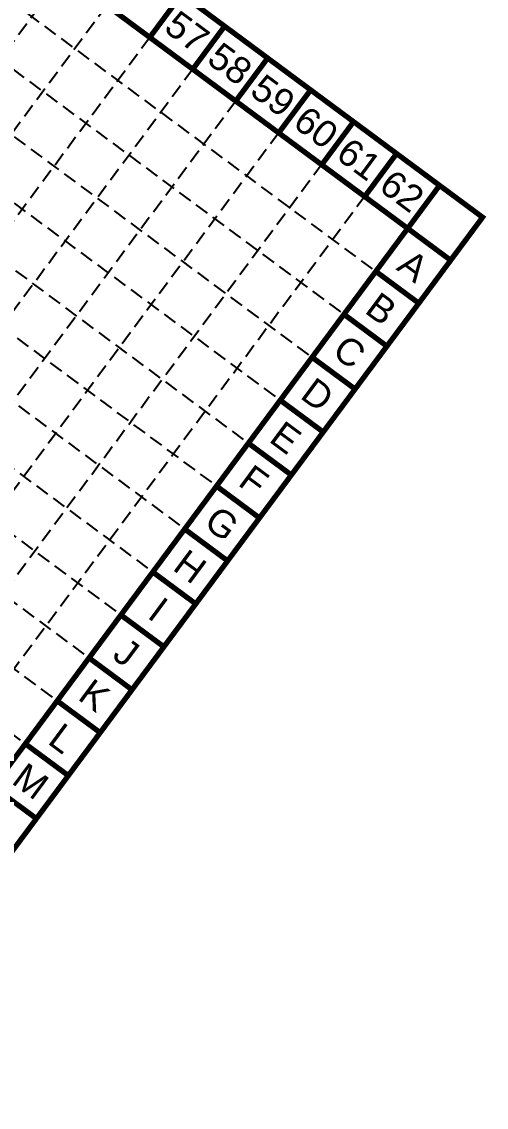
# Model space of a CAD drawing. Header units: feet. Extents: x 2260 to 6199, y 3666 to 7344.
# Drawn here: x 5745 to 6199, y 4479 to 5540 of the extents above; entities that cross this region are included whole.
import ezdxf
from ezdxf.enums import TextEntityAlignment as Align

# ---------------------------------------------------------------- set-up
doc = ezdxf.new("R2010")
doc.units = ezdxf.units.FT
doc.header["$LTSCALE"] = 40
doc.header["$MEASUREMENT"] = 0
doc.linetypes.add('HIDDEN', pattern=[0.375, 0.25, -0.125])
doc.layers.add('BASE', color=7, linetype='CONTINUOUS')
doc.layers.add('GRID', color=254, linetype='HIDDEN')
doc.styles.get("Standard").update_dxf_attribs({"font": 'ARIAL.TTF'})

msp = doc.modelspace()

# ---------------------------------------------------------------- linework, layer by layer
at = {"layer": 'BASE', "color": 9}
msp.add_line((6122, 5337.6), (4939.6, 3742.6), dxfattribs=at)
at = {"layer": 'BASE', "const_width": 5.22}
for points in [[(2264.1, 5660.9), (4950.4, 3669.5), (6195.1, 5348.5), (3508.7, 7339.9)], [(2337.1, 5671.7), (4939.6, 3742.6), (6122, 5337.6), (3519.5, 7266.8)]]:
    msp.add_lwpolyline(points, close=True, dxfattribs=at)
for points in [[(5870.1, 5524.3), (5901.2, 5566.3)], [(5912.1, 5493.2), (5943.2, 5535.2)], [(5954.1, 5462.1), (5985.2, 5504)], [(5996, 5431), (6027.2, 5472.9)], [(6038, 5399.8), (6069.1, 5441.8)], [(6080, 5368.7), (6111.1, 5410.7)], [(6122, 5337.6), (6153.1, 5379.6)], [(6163.9, 5306.5), (6195.1, 5348.5)], [(6163.9, 5306.5), (6122, 5337.6)], [(6132.8, 5264.5), (6090.9, 5295.6)], [(6101.7, 5222.5), (6059.7, 5253.7)], [(6070.6, 5180.6), (6028.6, 5211.7)], [(6039.5, 5138.6), (5997.5, 5169.7)], [(6008.4, 5096.6), (5966.4, 5127.7)], [(5977.3, 5054.6), (5935.3, 5085.8)], [(5946.1, 5012.7), (5904.2, 5043.8)], [(5915, 4970.7), (5873, 5001.8)], [(5883.9, 4928.7), (5841.9, 4959.8)], [(5852.8, 4886.7), (5810.8, 4917.9)], [(5821.7, 4844.8), (5779.7, 4875.9)], [(5790.6, 4802.8), (5748.6, 4833.9)], [(5759.4, 4760.8), (5717.5, 4791.9)]]:
    msp.add_lwpolyline(points, dxfattribs=at)
at = {"layer": 'GRID', "linetype": 'HIDDEN', "ltscale": 1.35}
for p, q in [((3489.9, 7223.5), (6092.3, 5294.3)), ((3458.8, 7181.5), (6061.2, 5252.4)), ((3427.6, 7139.6), (6030.1, 5210.4)), ((3395.1, 7098.9), (5997.5, 5169.7)), ((3364, 7056.9), (5966.4, 5127.7)), ((3332.8, 7014.9), (5935.3, 5085.8)), ((3301.7, 6973), (5904.2, 5043.8)), ((3270.6, 6931), (5873, 5001.8)), ((3239.5, 6889), (5841.9, 4959.8)), ((3208.4, 6847), (5810.8, 4917.9)), ((3177.3, 6805.1), (5779.7, 4875.9)), ((3146.2, 6763.1), (5748.6, 4833.9)), ((5786.2, 5586.5), (4697, 4117.2)), ((5828.1, 5555.4), (4739, 4086.1)), ((5870.1, 5524.3), (4780.9, 4055)), ((5912.1, 5493.2), (4822.9, 4023.9)), ((5954.1, 5462.1), (4864.9, 3992.8)), ((5996, 5431), (4906.9, 3961.7)), ((6038.5, 5400.6), (4948.8, 3930.6)), ((6080.4, 5369.5), (4990.7, 3899.5))]:
    msp.add_line(p, q, dxfattribs=at)

# ---------------------------------------------------------------- texts
at = {"layer": 'BASE'}
for s, height, p in [('57', 26.12, (5906.7, 5529.7)), ('58', 26.12, (5948.6, 5498.6)), ('59', 26.12, (5990.6, 5467.5)), ('60', 26.12, (6032.6, 5436.4)), ('61', 26.12, (6074.6, 5405.3)), ('62', 26.12, (6116.5, 5374.2)), ('A', 26.1, (6127.4, 5301.1)), ('B', 26.1, (6096.3, 5259.1)), ('C', 26.1, (6065.2, 5217.1)), ('D', 26.1, (6034.1, 5175.1)), ('E', 26.1, (6002.9, 5133.2)), ('F', 26.1, (5971.8, 5091.2)), ('G', 26.1, (5940.7, 5049.2)), ('H', 26.1, (5909.6, 5007.2)), ('I', 26.1, (5878.5, 4965.3)), ('J', 26.1, (5847.4, 4923.3)), ('K', 26.1, (5816.2, 4881.3)), ('L', 26.1, (5785.1, 4839.3)), ('M', 26.1, (5754, 4797.4))]:
    msp.add_text(s, height=height, rotation=323.4506, dxfattribs=at).set_placement(p, align=Align.MIDDLE_CENTER)

doc.saveas('drawing.dxf')
